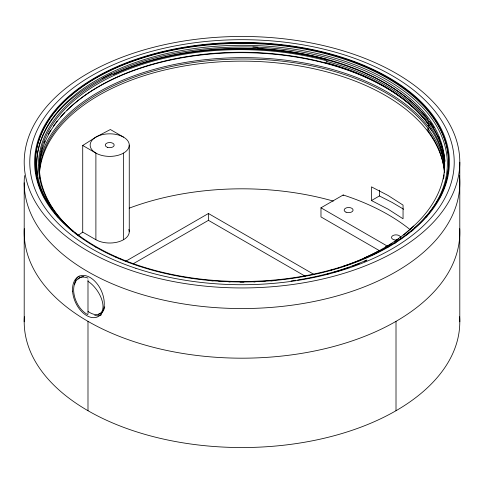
<?xml version="1.0" encoding="UTF-8"?>
<svg xmlns="http://www.w3.org/2000/svg" width="484" height="484" viewBox="0 0 484 484"><rect width="100%" height="100%" fill="white"/><g stroke="black" fill="none" stroke-linecap="round" stroke-linejoin="round"><path stroke-width="0.73" d="M24.2 321.799L24.2 182.807M129.258 231.739L129.258 145.103A19.548 11.283 0 0 0 99.94 135.332A19.548 11.283 0 0 0 99.94 154.88A19.548 11.283 0 0 0 129.258 145.103M50.554 206.668A204.998 117.89 0.2 0 1 40.928 187.859L39.434 183.327A205.01 117.939 0.2 0 1 37.589 175.087C32.567 145.636 49.301 117.055 71.45 98.869C121.823 58.298 189.613 45.786 252.848 47.002A202.687 117.019 0 0 1 413.747 225.998L403.674 235.018M413.747 225.998C393.71 244.831 368.645 257.645 342.793 266.466M400.135 237.723L400.849 237.19M397.945 239.308L398.677 238.781M396.463 240.348L397.207 239.828M78.015 235.539A206.632 119.3 0 0 1 82.722 232.12L82.722 145.484L95.892 137.123L110.364 129.524L123.535 137.123M394.956 241.377L395.712 240.863M391.895 243.398L390.685 244.172M389.874 244.68L390.279 244.426M389.469 244.934L388.235 245.691M387.412 246.193L387.823 245.945M386.994 246.441L385.742 247.185M125.925 261.142L208.435 213.504L313.692 274.277M133.124 263.822L208.435 220.341L305.198 276.207M378.978 250.409L320.977 216.923L320.977 207.805L343.186 194.985A206.632 119.3 0 0 1 409.978 229.525M371.458 200.545L388.108 209.173L403.051 218.786L403.051 205.107L388.108 195.494L371.458 186.866L371.458 200.545L379.402 195.959L392.064 202.391L403.638 209.245M378.784 250.869L377.581 251.505A203.831 118.38 -0.4 0 1 364.198 257.966M338.358 267.918L339.472 267.561M330.439 270.302L331.582 269.975M321.17 272.776L322.344 272.48M252.848 47.002L258.069 47.232M125.223 261.245L125.852 261.493M320.977 207.805L387.617 246.277M82.722 145.484L95.892 153.083L95.892 239.719A19.548 11.283 0 0 0 119.01 241.667A19.548 11.283 0 0 0 128.841 229.428M82.722 232.12L95.892 239.719M95.493 246.919L95.874 247.142M70.168 228.799L68.371 227.184M427.904 128.333L428.83 129.561M427.13 129.416L428.05 130.638M428.213 121.901L430.33 124.799M427.433 122.978L429.544 125.864M53.434 210.861L50.475 206.686M428.044 125.459L431.716 130.771M430.451 128.417L430.978 129.18M459.8 321.799L459.8 162.201A217.8 125.743 0 0 0 133.1 53.307A217.8 125.743 0 0 0 133.1 271.101A217.8 125.743 0 0 0 459.8 162.201M396.009 321.352L396.009 410.71M388.108 246.556L388.108 247.142M385.318 247.536L385.318 247.433A1.119 0.641 59.7 0 1 385.784 246.876M379.402 190.2L379.402 195.959M343.186 194.985L343.186 195.554M208.435 213.504L208.435 220.341M123.535 153.083L123.535 239.719M115.985 256.75L115.985 257.367M87.991 279.909L87.991 313.65M87.991 321.352L87.991 410.71M78.239 234.958L78.239 235.575M459.625 316.742A217.8 125.743 0 0 1 242 447.543A217.8 125.743 0 0 1 24.375 316.742M129.186 208.168A206.632 119.3 0 0 1 333.301 201.096M396.922 239.967A4.465 2.577 0 0 1 391.58 237.795A4.465 2.577 0 0 1 395.7 234.867A4.465 2.577 0 0 1 400.474 237.438M459.703 228.696A217.8 125.743 0 0 1 242 358.184A217.8 125.743 0 0 1 24.297 228.696M459.443 175.583A217.8 125.743 0 0 1 242 308.55A217.8 125.743 0 0 1 24.557 175.583M430.548 124.745A203.558 118.302 -0.3 0 1 445.074 161.287M326.162 61.256A203.589 118.526 0.2 0 1 428.431 121.841M366.89 259.987A203.54 117.951 0.4 0 1 297.678 279.964M295.633 280.284A203.54 117.951 0.4 0 1 291.09 280.95M73.635 231.697A203.54 117.951 0.4 0 1 71.922 230.202M70.247 228.69A203.54 117.951 0.4 0 1 88.844 87.81A203.54 117.951 0.4 0 1 327.486 59.611M429.762 125.816A202.711 117.812 -0.3 0 1 444.639 167.446M325.805 62.581A202.742 118.042 0.2 0 1 427.656 122.918M366.388 260.477A202.693 117.467 0.4 0 1 364.343 261.378M359.497 263.411A202.693 117.467 0.4 0 1 352.4 266.176M349.139 267.362A202.693 117.467 0.4 0 1 334.105 272.214M329.392 273.539A202.693 117.467 0.4 0 1 327.353 274.083M77.422 234.885A202.693 117.467 0.4 0 1 74.342 232.314M72.63 230.82A202.693 117.467 0.4 0 1 88.469 89.685A202.693 117.467 0.4 0 1 327.13 60.936M384.653 248.219A202.427 117.582 -0.4 0 1 381.574 249.968M377.369 252.243A202.427 117.582 -0.4 0 1 374.114 253.912M372.462 254.735A202.427 117.582 -0.4 0 1 370.798 255.546M369.123 256.345A202.427 117.582 -0.4 0 1 365.716 257.918M431.825 130.747A202.79 118.169 0 0 1 444.59 168.456M429.024 125.223A202.687 118.005 0.2 0 0 203.28 54.353A202.687 118.005 0.2 0 0 39.325 168.493A202.687 115.93 0 0 0 39.367 171.118M40.142 178.977A202.687 115.93 0 0 1 39.948 177.67M39.779 176.364A202.687 115.93 0 0 1 39.525 173.744M444.209 159.514A203.637 118.659 0 0 1 444.566 161.468M41.031 151.946A203.534 118.489 0.2 0 1 41.551 150.137M42.126 148.328A203.534 118.489 0.2 0 1 42.538 147.13M44.383 142.344A203.534 118.489 0.2 0 1 44.897 141.159M48.43 134.098A203.534 118.489 0.2 0 1 50.705 130.25M53.458 126.1A203.534 118.489 0.2 0 1 57.275 120.988M60.627 116.983A203.534 118.489 0.2 0 1 64.523 112.748M66.901 110.352A203.534 118.489 0.2 0 1 255.685 52.968A203.534 118.489 0.2 0 1 429.429 125.398M39.531 170.689A202.687 116.22 -0.3 0 1 206.057 60.972A202.687 116.22 -0.3 0 1 428.54 129.065M427.91 130.674A202.723 118.035 0.2 0 1 444.487 172.479M39.186 165.334A203.534 116.704 -0.3 0 1 209.735 59.217A203.534 116.704 -0.3 0 1 429.314 127.988M428.691 129.597A203.564 118.526 0.2 0 1 444.536 165.123M37.589 175.087A205.337 118.55 0 0 1 290.654 48.678A205.337 118.55 0 0 1 414.498 228.164M409.059 232.78A205.337 118.55 0 0 1 406.197 235.03M402.041 238.122A205.337 118.55 0 0 1 400.825 238.987M102.045 78.565A203.171 116.559 0.3 0 1 111.804 73.629M79.122 236.059A204.895 117.812 0.1 0 1 76.012 233.657M73.005 231.219A204.895 117.812 0.1 0 1 72.025 230.396M68.48 227.147A204.974 117.854 0.2 0 1 66.235 225.054M64.493 223.36A204.974 117.854 0.2 0 1 53.524 210.843M113.286 74.675A203.534 116.838 0.4 0 1 420.257 110.092M421.31 111.205A203.534 116.838 0.4 0 1 428.056 119.149M429.871 121.581A203.534 116.838 0.4 0 1 432.424 125.277M433.222 126.524A203.534 116.838 0.4 0 1 434.003 127.77M438.746 136.645A203.534 116.838 0.4 0 1 439.605 138.575M257.899 48.479A202.693 117.128 0.5 0 1 444.663 168.015M444.59 169.842A202.693 117.128 0.5 0 1 444.36 172.891M444.155 174.712A202.693 117.128 0.5 0 1 443.483 178.965M45.036 198.791A206.632 119.409 0.1 0 1 241.8 43.415A206.632 119.409 0.1 0 1 439.085 198.815M429.75 212.803A206.632 119.409 0.1 0 1 428.927 213.819M427.668 215.344A206.632 119.409 0.1 0 1 425.926 217.352M413.034 229.93A206.632 119.409 0.1 0 1 411.376 231.322M396.063 242.49A206.632 119.409 0.1 0 1 394.974 243.186M58.237 217.31A206.632 119.409 0.1 0 1 56.918 215.803M55.224 213.777A206.632 119.409 0.1 0 1 54.402 212.76M274.821 280.587A206.632 119.282 0 0 1 270.907 280.926M265.026 281.355A206.632 119.282 0 0 1 263.713 281.44M255.177 281.857A206.632 119.282 0 0 1 253.864 281.9M243.978 282.093A206.632 119.282 0 0 1 240.022 282.093M230.136 281.9A206.632 119.282 0 0 1 228.823 281.851M220.287 281.434A206.632 119.282 0 0 1 218.974 281.355M213.093 280.926A206.632 119.282 0 0 1 209.185 280.581M39.385 175.099A202.687 117.019 0 0 1 240.07 61.147A202.687 117.019 0 0 1 444.481 172.873M101.549 314.751A22.337 12.899 60 0 1 94.725 315.447M74.645 284.683A22.337 12.899 60 0 1 79.207 276.055M104.744 306.765A20.661 11.931 60 0 1 98.373 314.14M78.148 279.111A20.661 11.931 60 0 1 83.665 276.539M88.021 281.301A20.643 10.708 55.4 0 1 103.013 306.511A20.643 10.708 55.4 0 1 88.04 311.46M87.973 314.727A20.643 13.014 65 0 1 73.647 289.886A20.643 13.014 65 0 1 87.955 278.1M107.478 147.336A4.465 2.577 0 0 0 114.182 145.103A4.465 2.577 0 0 0 107.478 142.871A4.465 2.577 0 0 0 107.478 147.336M120.758 258.807A206.632 119.3 0 0 0 447.525 174.524A206.632 119.3 0 0 0 157.717 53.282A206.632 119.3 0 0 0 120.758 258.807M345.999 212.173A4.465 2.577 0 0 0 353.066 210.346A4.465 2.577 0 0 0 346.798 207.727A4.465 2.577 0 0 0 345.999 212.173M135.895 268.311A212.216 122.519 0 0 0 454.216 162.201A212.216 122.519 0 0 0 135.895 56.096A212.216 122.519 0 0 0 135.895 268.311M138.291 265.91A207.412 119.748 0 0 0 449.412 162.201A207.412 119.748 0 0 0 138.291 58.497A207.412 119.748 0 0 0 138.291 265.91M72.588 291.138A22.306 14.163 65.5 0 0 97.429 316.947A22.306 14.163 65.5 0 0 95.179 281.555A22.306 14.163 65.5 0 0 72.588 291.138"/></g></svg>
